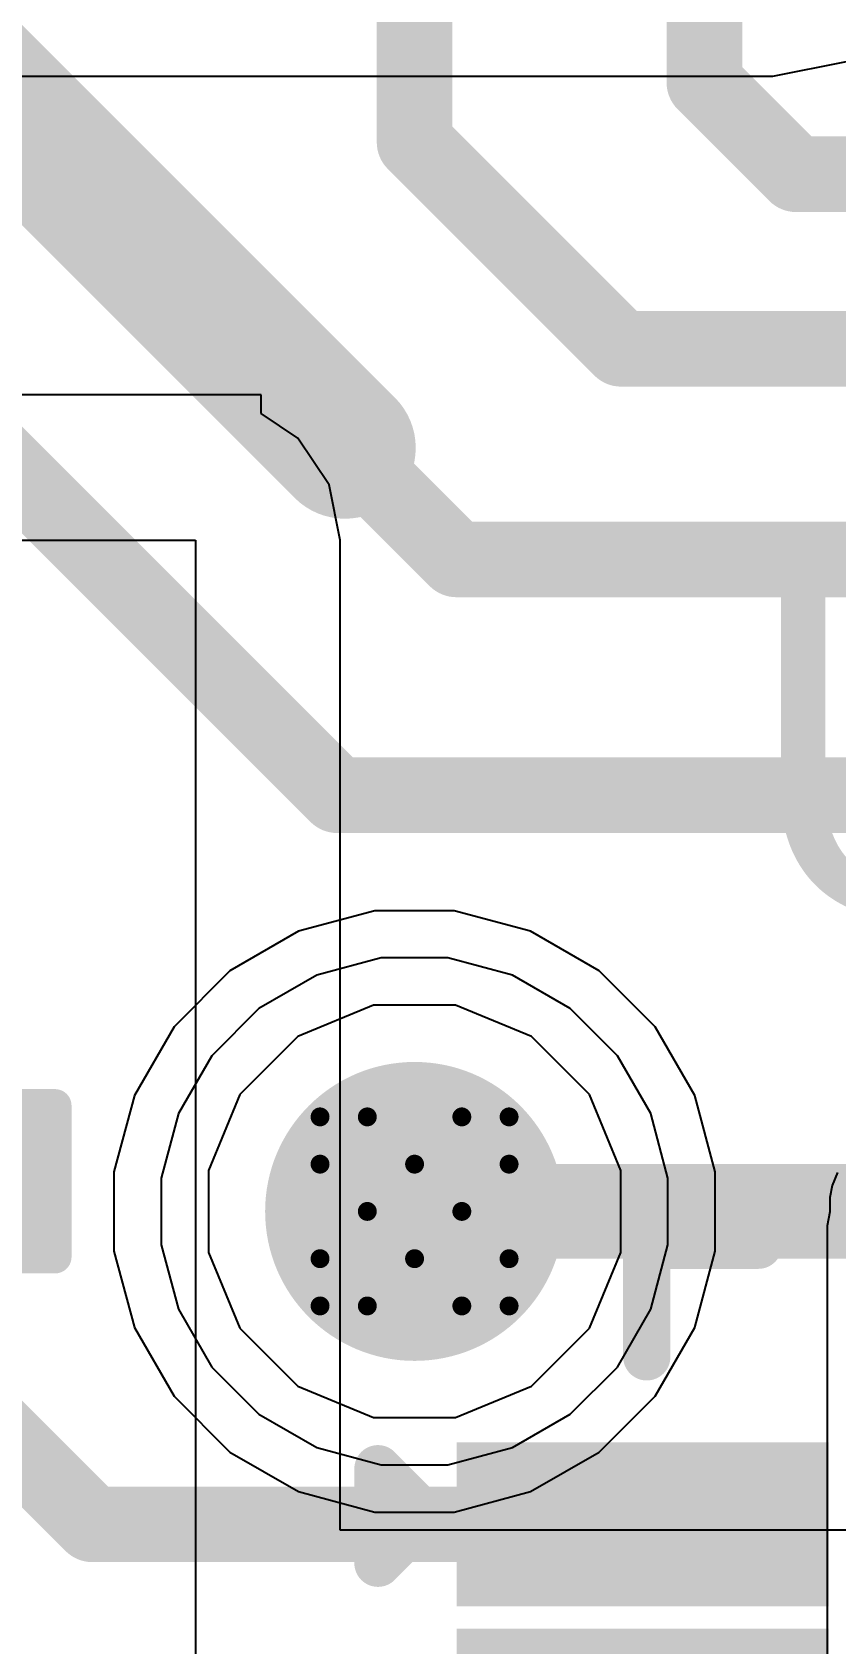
# Model space of a CAD drawing. Header units: inches. Extents: x 0 to 5379, y 0 to 5429.
# Drawn here: x 225.877 to 228.036, y 90.786 to 95.117 of the extents above; entities that cross this region are included whole.
import ezdxf

# ---------------------------------------------------------------- set-up
doc = ezdxf.new("R2010")
doc.units = ezdxf.units.IN
for name, color, linetype in [('Bottom Layer', 5, 'Continuous'), ('Bottom Solder', 6, 'Continuous'), ('Drill Drawing', 1, 'Continuous'), ('GND01', 16, 'Continuous'), ('GND02', 76, 'Continuous'), ('PWR', 156, 'Continuous'), ('SIG 01', 90, 'Continuous'), ('Top Layer', 1, 'Continuous'), ('Top Overlay', 2, 'Continuous'), ('Top Paste', 8, 'Continuous'), ('Top Solder', 216, 'Continuous'), ('Via Holes', 16, 'Continuous')]:
    doc.layers.add(name, color=color, linetype=linetype)
doc.styles.add('Arial', font='', dxfattribs={"height": 0.2})
doc.styles.get('Arial').set_extended_font_data('Arial')

# ---------------------------------------------------------------- blocks, each defined once
blk = doc.blocks.new('64_VFQFPN_9X9_146')
at = {"layer": 'Top Layer'}
blk.add_hatch(color=1, dxfattribs=at).paths.add_polyline_path([(-4.93, 3.9), (-4.07, 3.9), (-4.07, 3.6), (-4.93, 3.6)])
at = {"layer": 'Top Paste'}
blk.add_hatch(color=8, dxfattribs=at).paths.add_polyline_path([(-4.93, 3.9), (-4.07, 3.9), (-4.07, 3.6), (-4.93, 3.6)])
at = {"layer": 'Top Solder'}
for points in [[(-5, 3.97), (-4, 3.97), (-4, 3.53), (-5, 3.53)], [(-5, 3.47), (-4, 3.47), (-4, 3.03), (-5, 3.03)]]:
    blk.add_hatch(color=216, dxfattribs=at).paths.add_polyline_path(points)
at = {"layer": 'Top Overlay'}
for points in [[(-4.4888, 4.5, 0.127, 0.127, 0), (-4.1888, 4.5, 0.127, 0.127, 0)], [(-4.4888, 4.2, 0.127, 0.127, 0), (-4.4888, 4.5, 0.127, 0.127, 0)], [(-5.2112, 3.6454, 0.127, 0.127, 0), (-5.2112, 3.8994, 0.127, 0.127, 0)], [(-5.2112, 3.8994, 0.127, 0.127, 0), (-5.0842, 3.7724, 0.127, 0.127, 0)], [(-5.2112, 3.6454, 0.127, 0.127, 0), (-5.0842, 3.7724, 0.127, 0.127, 0)]]:
    blk.add_lwpolyline(points, format="xyseb", dxfattribs=at)
for points in [[(-4.5205, 4.5, 0.0635, 0.0635, 1), (-4.457, 4.5, 0.0635, 0.0635, 1)], [(-4.5205, 4.5, 0.0635, 0.0635, 1), (-4.457, 4.5, 0.0635, 0.0635, 1)], [(-4.2205, 4.5, 0.0635, 0.0635, 1), (-4.157, 4.5, 0.0635, 0.0635, 1)], [(-4.5205, 4.2, 0.0635, 0.0635, 1), (-4.457, 4.2, 0.0635, 0.0635, 1)], [(-5.2429, 3.8994, 0.0635, 0.0635, 1), (-5.1794, 3.8994, 0.0635, 0.0635, 1)], [(-5.2429, 3.8994, 0.0635, 0.0635, 1), (-5.1794, 3.8994, 0.0635, 0.0635, 1)], [(-5.1159, 3.7724, 0.0635, 0.0635, 1), (-5.0524, 3.7724, 0.0635, 0.0635, 1)], [(-5.1159, 3.7724, 0.0635, 0.0635, 1), (-5.0524, 3.7724, 0.0635, 0.0635, 1)], [(-5.2429, 3.6454, 0.0635, 0.0635, 1), (-5.1794, 3.6454, 0.0635, 0.0635, 1)], [(-5.2429, 3.6454, 0.0635, 0.0635, 1), (-5.1794, 3.6454, 0.0635, 0.0635, 1)]]:
    blk.add_lwpolyline(points, format="xyseb", close=True, dxfattribs=at)
blk = doc.blocks.new('DFN_2_0_3_0_6__892')
at = {"layer": 'Top Layer'}
for points in [[(-0.33, -0.13), (-0.33, 0.13), (-0.06, 0.13), (-0.06, -0.13)], [(0.06, -0.13), (0.06, 0.13), (0.33, 0.13), (0.33, -0.13)]]:
    blk.add_hatch(color=1, dxfattribs=at).paths.add_polyline_path(points)
at = {"layer": 'Top Paste'}
for points in [[(-0.33, -0.13), (-0.33, 0.13), (-0.06, 0.13), (-0.06, -0.13)], [(0.06, -0.13), (0.06, 0.13), (0.33, 0.13), (0.33, -0.13)]]:
    blk.add_hatch(color=8, dxfattribs=at).paths.add_polyline_path(points)
at = {"layer": 'Top Solder'}
for points in [[(-0.38, -0.18), (-0.38, 0.18), (-0.01, 0.18), (-0.01, -0.18)], [(0.01, -0.18), (0.01, 0.18), (0.38, 0.18), (0.38, -0.18)]]:
    blk.add_hatch(color=216, dxfattribs=at).paths.add_polyline_path(points)
at = {"layer": 'Top Overlay'}
for points in [[(-0.4064, 0.2032, 0.0889, 0.0889, 0), (0.4064, 0.2032, 0.0889, 0.0889, 0)], [(-0.4064, -0.2032, 0.0889, 0.0889, 0), (-0.4064, 0.2032, 0.0889, 0.0889, 0)], [(0.4064, -0.2032, 0.0889, 0.0889, 0), (0.4064, 0.2032, 0.0889, 0.0889, 0)], [(-0.4064, -0.2032, 0.0889, 0.0889, 0), (0.4064, -0.2032, 0.0889, 0.0889, 0)]]:
    blk.add_lwpolyline(points, format="xyseb", dxfattribs=at)
for points in [[(-0.4286, 0.2032, 0.0445, 0.0445, 1), (-0.3842, 0.2032, 0.0445, 0.0445, 1)], [(-0.4286, 0.2032, 0.0445, 0.0445, 1), (-0.3842, 0.2032, 0.0445, 0.0445, 1)], [(0.3842, 0.2032, 0.0445, 0.0445, 1), (0.4286, 0.2032, 0.0445, 0.0445, 1)], [(0.3842, 0.2032, 0.0445, 0.0445, 1), (0.4286, 0.2032, 0.0445, 0.0445, 1)], [(-0.4286, -0.2032, 0.0445, 0.0445, 1), (-0.3842, -0.2032, 0.0445, 0.0445, 1)], [(-0.4286, -0.2032, 0.0445, 0.0445, 1), (-0.3842, -0.2032, 0.0445, 0.0445, 1)], [(0.3842, -0.2032, 0.0445, 0.0445, 1), (0.4286, -0.2032, 0.0445, 0.0445, 1)], [(0.3842, -0.2032, 0.0445, 0.0445, 1), (0.4286, -0.2032, 0.0445, 0.0445, 1)]]:
    blk.add_lwpolyline(points, format="xyseb", close=True, dxfattribs=at)

msp = doc.modelspace()

# ---------------------------------------------------------------- hatches: boundary and pattern name
at = {"layer": 'Bottom Layer'}
h = msp.add_hatch(color=5, dxfattribs=at)
edge = h.paths.add_edge_path()
edge.add_arc((226.9045, 91.948), 0.3, 0, 360)
at = {"layer": 'Bottom Solder'}
h = msp.add_hatch(color=6, dxfattribs=at)
edge = h.paths.add_edge_path()
edge.add_arc((226.9045, 91.948), 0.4016, 0, 360)
at = {"layer": 'GND01'}
h = msp.add_hatch(color=16, dxfattribs=at)
edge = h.paths.add_edge_path()
edge.add_arc((226.9045, 91.948), 0.3, 0, 360)
at = {"layer": 'GND02'}
h = msp.add_hatch(color=76, dxfattribs=at)
edge = h.paths.add_edge_path()
edge.add_arc((226.9045, 91.948), 0.3, 0, 360)
at = {"layer": 'PWR'}
h = msp.add_hatch(color=156, dxfattribs=at)
edge = h.paths.add_edge_path()
edge.add_arc((226.9045, 91.948), 0.3, 0, 360)
at = {"layer": 'SIG 01'}
h = msp.add_hatch(color=90, dxfattribs=at)
edge = h.paths.add_edge_path()
edge.add_arc((226.9045, 91.948), 0.3, 0, 360)
at = {"layer": 'Top Layer'}
h = msp.add_hatch(color=1, dxfattribs=at)
edge = h.paths.add_edge_path()
edge.add_arc((226.9045, 91.948), 0.3, 0, 360)
at = {"layer": 'Top Solder'}
h = msp.add_hatch(color=216, dxfattribs=at)
edge = h.paths.add_edge_path()
edge.add_arc((226.9045, 91.948), 0.4016, 0, 360)
at = {"layer": 'Via Holes'}
h = msp.add_hatch(color=7, dxfattribs=at)
edge = h.paths.add_edge_path()
edge.add_arc((226.9045, 91.948), 0.15, 0, 360)

# ---------------------------------------------------------------- linework, layer by layer
at = {"layer": 'Bottom Layer'}
for p, q in [((226.7981, 92.756), (226.5926, 92.7009)), ((227.0109, 92.756), (226.7981, 92.756)), ((227.2164, 92.7009), (227.0109, 92.756)), ((226.5926, 92.7009), (226.4084, 92.5946)), ((227.4006, 92.5946), (227.2164, 92.7009)), ((226.4084, 92.5946), (226.258, 92.4441)), ((227.5511, 92.4441), (227.4006, 92.5946)), ((226.258, 92.4441), (226.1516, 92.2599)), ((227.6575, 92.2599), (227.5511, 92.4441)), ((226.1516, 92.2599), (226.0965, 92.0544)), ((227.7125, 92.0544), (227.6575, 92.2599)), ((226.0965, 92.0544), (226.0965, 91.8416)), ((227.7125, 91.8416), (227.7125, 92.0544)), ((226.0965, 91.8416), (226.1516, 91.6361)), ((227.6575, 91.6361), (227.7125, 91.8416)), ((226.1516, 91.6361), (226.258, 91.4519)), ((227.5511, 91.4519), (227.6575, 91.6361)), ((226.258, 91.4519), (226.4084, 91.3014)), ((227.4006, 91.3014), (227.5511, 91.4519)), ((226.4084, 91.3014), (226.5926, 91.1951)), ((227.2164, 91.1951), (227.4006, 91.3014)), ((226.5926, 91.1951), (226.7981, 91.14)), ((227.0109, 91.14), (227.2164, 91.1951)), ((226.7981, 91.14), (227.0109, 91.14))]:
    msp.add_line(p, q, dxfattribs=at)
at = {"layer": 'Drill Drawing'}
for points in [[(226.6505, 92.075, 0.0508, 0.0508, 0), (226.6505, 92.202, 0.0508, 0.0508, 0)], [(226.6505, 92.202, 0.0508, 0.0508, 0), (226.7775, 92.202, 0.0508, 0.0508, 0)], [(226.7775, 92.202, 0.0508, 0.0508, 0), (226.9045, 92.075, 0.0508, 0.0508, 0)], [(226.9045, 92.075, 0.0508, 0.0508, 0), (227.0315, 92.202, 0.0508, 0.0508, 0)], [(227.0315, 92.202, 0.0508, 0.0508, 0), (227.1585, 92.202, 0.0508, 0.0508, 0)], [(227.1585, 92.075, 0.0508, 0.0508, 0), (227.1585, 92.202, 0.0508, 0.0508, 0)], [(226.6505, 92.075, 0.0508, 0.0508, 0), (226.7775, 91.948, 0.0508, 0.0508, 0)], [(227.0315, 91.948, 0.0508, 0.0508, 0), (227.1585, 92.075, 0.0508, 0.0508, 0)], [(226.6505, 91.821, 0.0508, 0.0508, 0), (226.7775, 91.948, 0.0508, 0.0508, 0)], [(227.0315, 91.948, 0.0508, 0.0508, 0), (227.1585, 91.821, 0.0508, 0.0508, 0)], [(226.6505, 91.694, 0.0508, 0.0508, 0), (226.6505, 91.821, 0.0508, 0.0508, 0)], [(226.7775, 91.694, 0.0508, 0.0508, 0), (226.9045, 91.821, 0.0508, 0.0508, 0)], [(226.9045, 91.821, 0.0508, 0.0508, 0), (227.0315, 91.694, 0.0508, 0.0508, 0)], [(227.1585, 91.694, 0.0508, 0.0508, 0), (227.1585, 91.821, 0.0508, 0.0508, 0)], [(226.6505, 91.694, 0.0508, 0.0508, 0), (226.7775, 91.694, 0.0508, 0.0508, 0)], [(227.0315, 91.694, 0.0508, 0.0508, 0), (227.1585, 91.694, 0.0508, 0.0508, 0)]]:
    msp.add_lwpolyline(points, format="xyseb", dxfattribs=at)
for points in [[(226.6378, 92.202, 0.0254, 0.0254, 1), (226.6632, 92.202, 0.0254, 0.0254, 1)], [(226.6378, 92.202, 0.0254, 0.0254, 1), (226.6632, 92.202, 0.0254, 0.0254, 1)], [(226.7648, 92.202, 0.0254, 0.0254, 1), (226.7902, 92.202, 0.0254, 0.0254, 1)], [(226.7648, 92.202, 0.0254, 0.0254, 1), (226.7902, 92.202, 0.0254, 0.0254, 1)], [(227.0188, 92.202, 0.0254, 0.0254, 1), (227.0442, 92.202, 0.0254, 0.0254, 1)], [(227.0188, 92.202, 0.0254, 0.0254, 1), (227.0442, 92.202, 0.0254, 0.0254, 1)], [(227.1458, 92.202, 0.0254, 0.0254, 1), (227.1712, 92.202, 0.0254, 0.0254, 1)], [(227.1458, 92.202, 0.0254, 0.0254, 1), (227.1712, 92.202, 0.0254, 0.0254, 1)], [(226.6378, 92.075, 0.0254, 0.0254, 1), (226.6632, 92.075, 0.0254, 0.0254, 1)], [(226.6378, 92.075, 0.0254, 0.0254, 1), (226.6632, 92.075, 0.0254, 0.0254, 1)], [(226.8918, 92.075, 0.0254, 0.0254, 1), (226.9172, 92.075, 0.0254, 0.0254, 1)], [(226.8918, 92.075, 0.0254, 0.0254, 1), (226.9172, 92.075, 0.0254, 0.0254, 1)], [(227.1458, 92.075, 0.0254, 0.0254, 1), (227.1712, 92.075, 0.0254, 0.0254, 1)], [(227.1458, 92.075, 0.0254, 0.0254, 1), (227.1712, 92.075, 0.0254, 0.0254, 1)], [(226.7648, 91.948, 0.0254, 0.0254, 1), (226.7902, 91.948, 0.0254, 0.0254, 1)], [(226.7648, 91.948, 0.0254, 0.0254, 1), (226.7902, 91.948, 0.0254, 0.0254, 1)], [(227.0188, 91.948, 0.0254, 0.0254, 1), (227.0442, 91.948, 0.0254, 0.0254, 1)], [(227.0188, 91.948, 0.0254, 0.0254, 1), (227.0442, 91.948, 0.0254, 0.0254, 1)], [(226.6378, 91.821, 0.0254, 0.0254, 1), (226.6632, 91.821, 0.0254, 0.0254, 1)], [(226.6378, 91.821, 0.0254, 0.0254, 1), (226.6632, 91.821, 0.0254, 0.0254, 1)], [(226.8918, 91.821, 0.0254, 0.0254, 1), (226.9172, 91.821, 0.0254, 0.0254, 1)], [(226.8918, 91.821, 0.0254, 0.0254, 1), (226.9172, 91.821, 0.0254, 0.0254, 1)], [(227.1458, 91.821, 0.0254, 0.0254, 1), (227.1712, 91.821, 0.0254, 0.0254, 1)], [(227.1458, 91.821, 0.0254, 0.0254, 1), (227.1712, 91.821, 0.0254, 0.0254, 1)], [(226.6378, 91.694, 0.0254, 0.0254, 1), (226.6632, 91.694, 0.0254, 0.0254, 1)], [(226.6378, 91.694, 0.0254, 0.0254, 1), (226.6632, 91.694, 0.0254, 0.0254, 1)], [(226.7648, 91.694, 0.0254, 0.0254, 1), (226.7902, 91.694, 0.0254, 0.0254, 1)], [(226.7648, 91.694, 0.0254, 0.0254, 1), (226.7902, 91.694, 0.0254, 0.0254, 1)], [(227.0188, 91.694, 0.0254, 0.0254, 1), (227.0442, 91.694, 0.0254, 0.0254, 1)], [(227.0188, 91.694, 0.0254, 0.0254, 1), (227.0442, 91.694, 0.0254, 0.0254, 1)], [(227.1458, 91.694, 0.0254, 0.0254, 1), (227.1712, 91.694, 0.0254, 0.0254, 1)], [(227.1458, 91.694, 0.0254, 0.0254, 1), (227.1712, 91.694, 0.0254, 0.0254, 1)]]:
    msp.add_lwpolyline(points, format="xyseb", close=True, dxfattribs=at)
at = {"layer": 'GND01'}
for p, q in [((226.7943, 92.502), (226.5907, 92.4177)), ((227.0147, 92.502), (226.7943, 92.502)), ((227.2183, 92.4177), (227.0147, 92.502)), ((226.5907, 92.4177), (226.4349, 92.2618)), ((227.3742, 92.2618), (227.2183, 92.4177)), ((226.4349, 92.2618), (226.3505, 92.0582)), ((227.4585, 92.0582), (227.3742, 92.2618)), ((226.3505, 92.0582), (226.3505, 91.8378)), ((227.4585, 91.8378), (227.4585, 92.0582)), ((226.3505, 91.8378), (226.4349, 91.6342)), ((227.3742, 91.6342), (227.4585, 91.8378)), ((226.4349, 91.6342), (226.5907, 91.4783)), ((227.2183, 91.4783), (227.3742, 91.6342)), ((226.5907, 91.4783), (226.7943, 91.394)), ((227.0147, 91.394), (227.2183, 91.4783)), ((226.7943, 91.394), (227.0147, 91.394))]:
    msp.add_line(p, q, dxfattribs=at)
at = {"layer": 'GND02'}
for p, q in [((226.7943, 92.502), (226.5907, 92.4177)), ((227.0147, 92.502), (226.7943, 92.502)), ((227.2183, 92.4177), (227.0147, 92.502)), ((226.5907, 92.4177), (226.4349, 92.2618)), ((227.3742, 92.2618), (227.2183, 92.4177)), ((226.4349, 92.2618), (226.3505, 92.0582)), ((227.4585, 92.0582), (227.3742, 92.2618)), ((226.3505, 92.0582), (226.3505, 91.8378)), ((227.4585, 91.8378), (227.4585, 92.0582)), ((226.3505, 91.8378), (226.4349, 91.6342)), ((227.3742, 91.6342), (227.4585, 91.8378)), ((226.4349, 91.6342), (226.5907, 91.4783)), ((227.2183, 91.4783), (227.3742, 91.6342)), ((226.5907, 91.4783), (226.7943, 91.394)), ((227.0147, 91.394), (227.2183, 91.4783)), ((226.7943, 91.394), (227.0147, 91.394))]:
    msp.add_line(p, q, dxfattribs=at)
at = {"layer": 'PWR'}
for p, q in [((226.4918, 94.142), (217.239, 94.142)), ((226.4918, 94.092), (226.4918, 94.142)), ((226.5905, 94.0261), (226.4918, 94.092)), ((226.6747, 93.9001), (226.5905, 94.0261)), ((226.7043, 93.7514), (226.6747, 93.9001)), ((222.5091, 93.7514), (226.3158, 93.7514)), ((226.3158, 93.7514), (226.3158, 90.7034)), ((226.7043, 91.0919), (226.7043, 93.7514)), ((228.4975, 91.0919), (226.7043, 91.0919))]:
    msp.add_line(p, q, dxfattribs=at)
at = {"layer": 'SIG 01'}
for p, q in [((227.8669, 94.9985), (228.0651, 95.038)), ((215.862, 94.9985), (227.8669, 94.9985)), ((226.8149, 92.629), (226.6417, 92.5826)), ((226.9942, 92.629), (226.8149, 92.629)), ((227.1674, 92.5826), (226.9942, 92.629)), ((226.6417, 92.5826), (226.4864, 92.4929)), ((227.3227, 92.4929), (227.1674, 92.5826)), ((226.4864, 92.4929), (226.3596, 92.3661)), ((227.4495, 92.3661), (227.3227, 92.4929)), ((226.3596, 92.3661), (226.2699, 92.2109)), ((227.5391, 92.2109), (227.4495, 92.3661)), ((226.2699, 92.2109), (226.2235, 92.0377)), ((227.5855, 92.0377), (227.5391, 92.2109)), ((226.2235, 92.0377), (226.2235, 91.8583)), ((227.5855, 91.8583), (227.5855, 92.0377)), ((228.0415, 92.0528), (228.0268, 92.0174)), ((228.0268, 92.0174), (228.0205, 91.9855)), ((228.0205, 91.9855), (228.0205, 91.9473)), ((228.0205, 91.9473), (228.013, 91.9097)), ((228.013, 91.9097), (228.013, 90.4877)), ((226.2235, 91.8583), (226.2699, 91.6851)), ((227.5391, 91.6851), (227.5855, 91.8583)), ((226.2699, 91.6851), (226.3596, 91.5299)), ((227.4495, 91.5299), (227.5391, 91.6851)), ((226.3596, 91.5299), (226.4864, 91.4031)), ((227.3227, 91.4031), (227.4495, 91.5299)), ((226.4864, 91.4031), (226.6417, 91.3134)), ((227.1674, 91.3134), (227.3227, 91.4031)), ((226.6417, 91.3134), (226.8149, 91.267)), ((226.9942, 91.267), (227.1674, 91.3134)), ((226.8149, 91.267), (226.9942, 91.267))]:
    msp.add_line(p, q, dxfattribs=at)
at = {"layer": 'Top Layer'}
for points in [[(224.8635, 95.8535, 0.381, 0.381, 0), (226.7172, 93.9998, 0.381, 0.381, 0)], [(227.6834, 94.9814, 0.2032, 0.2032, 0), (227.6834, 95.5351, 0.2032, 0.2032, 0)], [(226.9045, 94.821, 0.2032, 0.2032, 0), (226.9045, 95.4344, 0.2032, 0.2032, 0)], [(227.6834, 94.9814, 0.2032, 0.2032, 0), (227.9298, 94.735, 0.2032, 0.2032, 0)], [(226.9045, 94.821, 0.2032, 0.2032, 0), (227.4596, 94.2659, 0.2032, 0.2032, 0)], [(227.9298, 94.735, 0.2032, 0.2032, 0), (228.9375, 94.735, 0.2032, 0.2032, 0)], [(225.2242, 94.5388, 0.2032, 0.2032, 0), (226.6966, 93.0664, 0.2032, 0.2032, 0)], [(227.4596, 94.2659, 0.2032, 0.2032, 0), (228.7258, 94.2659, 0.2032, 0.2032, 0)], [(226.7172, 93.9998, 0.2032, 0.2032, 0), (227.017, 93.7, 0.2032, 0.2032, 0)], [(227.017, 93.7, 0.2032, 0.2032, 0), (228.5586, 93.7, 0.2032, 0.2032, 0)], [(226.6966, 93.0664, 0.2032, 0.2032, 0), (228.2792, 93.0664, 0.2032, 0.2032, 0)], [(226.9045, 91.948, 0.254, 0.254, 0), (228.2403, 91.948, 0.254, 0.254, 0)], [(225.7268, 91.4189, 0.2032, 0.2032, 0), (226.0385, 91.1072, 0.2032, 0.2032, 0)], [(226.0385, 91.1072, 0.2032, 0.2032, 0), (227.5173, 91.1072, 0.2032, 0.2032, 0)]]:
    msp.add_lwpolyline(points, format="xyseb", dxfattribs=at)
for points in [[(227.6326, 94.9814, 0.1016, 0.1016, 1), (227.7342, 94.9814, 0.1016, 0.1016, 1)], [(227.6326, 94.9814, 0.1016, 0.1016, 1), (227.7342, 94.9814, 0.1016, 0.1016, 1)], [(226.8537, 94.821, 0.1016, 0.1016, 1), (226.9553, 94.821, 0.1016, 0.1016, 1)], [(226.8537, 94.821, 0.1016, 0.1016, 1), (226.9553, 94.821, 0.1016, 0.1016, 1)], [(227.879, 94.735, 0.1016, 0.1016, 1), (227.9806, 94.735, 0.1016, 0.1016, 1)], [(227.879, 94.735, 0.1016, 0.1016, 1), (227.9806, 94.735, 0.1016, 0.1016, 1)], [(227.4088, 94.2659, 0.1016, 0.1016, 1), (227.5104, 94.2659, 0.1016, 0.1016, 1)], [(227.4088, 94.2659, 0.1016, 0.1016, 1), (227.5104, 94.2659, 0.1016, 0.1016, 1)], [(226.6219, 93.9998, 0.1905, 0.1905, 1), (226.8124, 93.9998, 0.1905, 0.1905, 1)], [(226.6664, 93.9998, 0.1016, 0.1016, 1), (226.768, 93.9998, 0.1016, 0.1016, 1)], [(226.9662, 93.7, 0.1016, 0.1016, 1), (227.0678, 93.7, 0.1016, 0.1016, 1)], [(226.9662, 93.7, 0.1016, 0.1016, 1), (227.0678, 93.7, 0.1016, 0.1016, 1)], [(226.6458, 93.0664, 0.1016, 0.1016, 1), (226.7474, 93.0664, 0.1016, 0.1016, 1)], [(226.6458, 93.0664, 0.1016, 0.1016, 1), (226.7474, 93.0664, 0.1016, 0.1016, 1)], [(226.841, 91.948, 0.127, 0.127, 1), (226.968, 91.948, 0.127, 0.127, 1)], [(225.9877, 91.1072, 0.1016, 0.1016, 1), (226.0893, 91.1072, 0.1016, 0.1016, 1)], [(225.9877, 91.1072, 0.1016, 0.1016, 1), (226.0893, 91.1072, 0.1016, 0.1016, 1)], [(227.4665, 91.1072, 0.1016, 0.1016, 1), (227.5681, 91.1072, 0.1016, 0.1016, 1)]]:
    msp.add_lwpolyline(points, format="xyseb", close=True, dxfattribs=at)

# ---------------------------------------------------------------- block references
for name, p in [('64_VFQFPN_9X9_146', (232.0173, 87.3572)), ('DFN_2_0_3_0_6__892', (225.5318, 92.029))]:
    msp.add_blockref(name, p)

# ---------------------------------------------------------------- texts
at = {"layer": 'Top Overlay', "style": 'Arial'}
msp.add_text('U12', height=0.9144, dxfattribs=at).set_placement((227.7905, 92.7421))

doc.saveas('drawing.dxf')
